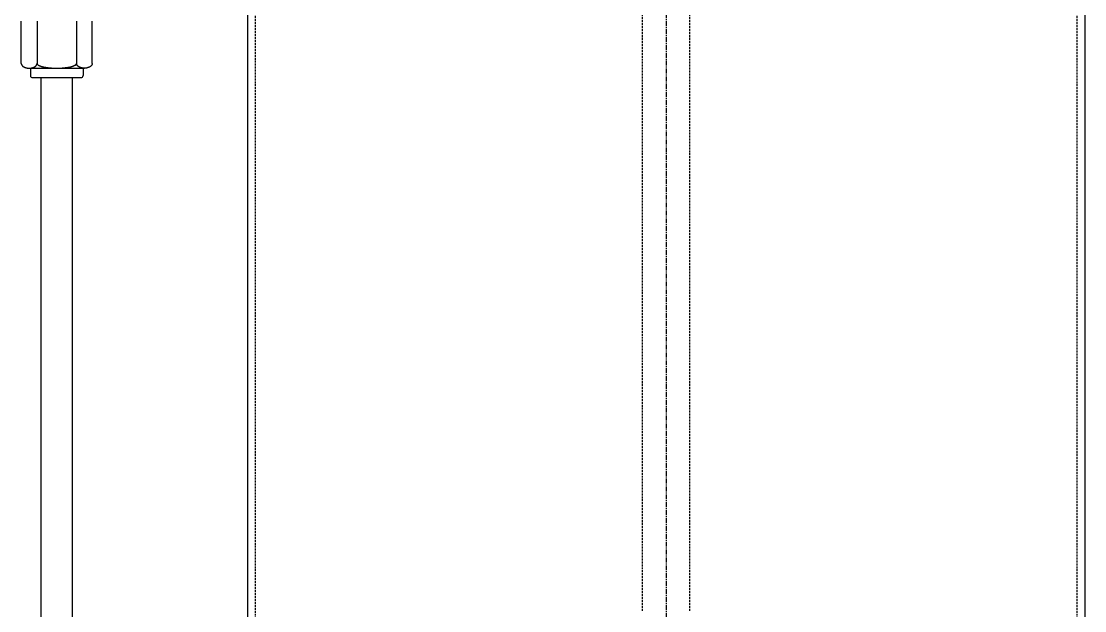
# Model space of a CAD drawing. Extents: x 248 to 1301, y 18 to 1271.
# Drawn here: x 253 to 522.7, y 312.5 to 462 of the extents above; entities that cross this region are included whole.
import ezdxf

# ---------------------------------------------------------------- set-up
doc = ezdxf.new("R2010")
doc.units = 0
doc.linetypes.add('CENTER', pattern=[2, 1.25, -0.25, 0.25, -0.25])
doc.linetypes.add('DASHED', pattern=[0.75, 0.5, -0.25])
doc.layers.get('0').update_dxf_attribs({"linetype": 'CONTINUOUS'})
doc.layers.add('CENTER', color=1, linetype='CENTER')

msp = doc.modelspace()

# ---------------------------------------------------------------- linework, layer by layer
at = {"color": 3, "linetype": 'DASHED'}
for p, q in [((312.35, 519.52), (312.35, 236.88)), ((520.65, 519.52), (520.65, 236.88)), ((410.5, 312.52), (410.5, 497.52)), ((422.5, 312.52), (422.5, 497.52))]:
    msp.add_line(p, q, dxfattribs=at)
at = {"color": 7, "linetype": 'CONTINUOUS'}
for p, q in [((522.65, 497.75), (522.65, 260.81)), ((310.35, 470.87), (310.35, 260.81)), ((253.02, 451.33), (253.02, 462.01)), ((257.01, 462.01), (257.01, 451.04)), ((267.02, 462.01), (267.02, 451.04)), ((271.02, 451.33), (271.02, 462.01)), ((255.01, 450.12), (269.02, 450.12)), ((255.35, 450.12), (255.35, 448.22)), ((255.85, 447.72), (268.18, 447.72)), ((258.02, 181.32), (258.02, 447.72)), ((266.02, 181.32), (266.02, 447.72)), ((268.68, 450.12), (268.68, 448.22))]:
    msp.add_line(p, q, dxfattribs=at)
for points in [[(253.01, 451.33, 0), (253.02, 451.3, 0), (253.02, 451.27, 0), (253.02, 451.24, 0), (253.03, 451.21, 0), (253.03, 451.18, 0), (253.04, 451.15, 0), (253.04, 451.12, 0), (253.05, 451.09, 0), (253.06, 451.06, 0), (253.07, 451.03, 0), (253.09, 451, 0), (253.1, 450.98, 0), (253.12, 450.95, 0), (253.13, 450.92, 0), (253.15, 450.89, 0), (253.17, 450.86, 0), (253.19, 450.84, 0), (253.21, 450.81, 0), (253.23, 450.78, 0), (253.25, 450.76, 0), (253.28, 450.73, 0), (253.3, 450.7, 0), (253.32, 450.68, 0), (253.35, 450.65, 0), (253.38, 450.63, 0), (253.41, 450.61, 0), (253.44, 450.58, 0), (253.47, 450.56, 0), (253.5, 450.54, 0), (253.53, 450.51, 0), (253.57, 450.49, 0), (253.6, 450.47, 0), (253.63, 450.45, 0), (253.67, 450.43, 0), (253.71, 450.41, 0), (253.75, 450.39, 0), (253.78, 450.37, 0), (253.82, 450.36, 0), (253.86, 450.34, 0), (253.9, 450.32, 0), (253.94, 450.3, 0), (253.99, 450.29, 0), (254.03, 450.27, 0), (254.07, 450.26, 0), (254.12, 450.25, 0), (254.16, 450.23, 0), (254.2, 450.22, 0), (254.25, 450.21, 0), (254.29, 450.2, 0), (254.34, 450.19, 0), (254.39, 450.18, 0), (254.43, 450.17, 0), (254.48, 450.16, 0), (254.53, 450.15, 0), (254.57, 450.15, 0), (254.62, 450.14, 0), (254.67, 450.13, 0), (254.72, 450.13, 0), (254.77, 450.12, 0), (254.82, 450.12, 0), (254.87, 450.12, 0), (254.91, 450.12, 0), (254.96, 450.12, 0), (255.01, 450.12, 0), (255.06, 450.12, 0), (255.11, 450.12, 0), (255.16, 450.12, 0), (255.21, 450.12, 0), (255.26, 450.12, 0), (255.31, 450.13, 0), (255.35, 450.13, 0), (255.4, 450.14, 0), (255.45, 450.15, 0), (255.5, 450.15, 0), (255.54, 450.16, 0), (255.59, 450.17, 0), (255.64, 450.18, 0), (255.69, 450.19, 0), (255.73, 450.2, 0), (255.78, 450.21, 0), (255.82, 450.22, 0), (255.87, 450.23, 0), (255.91, 450.25, 0), (255.95, 450.26, 0), (256, 450.27, 0), (256.04, 450.29, 0), (256.08, 450.3, 0), (256.12, 450.32, 0), (256.16, 450.34, 0), (256.2, 450.36, 0), (256.24, 450.37, 0), (256.28, 450.39, 0), (256.32, 450.41, 0), (256.35, 450.43, 0), (256.39, 450.45, 0), (256.43, 450.47, 0), (256.46, 450.49, 0), (256.49, 450.51, 0), (256.52, 450.54, 0), (256.56, 450.56, 0), (256.59, 450.58, 0), (256.62, 450.61, 0), (256.64, 450.63, 0), (256.67, 450.65, 0), (256.7, 450.68, 0), (256.73, 450.7, 0), (256.75, 450.73, 0), (256.77, 450.76, 0), (256.8, 450.78, 0), (256.82, 450.81, 0), (256.84, 450.84, 0), (256.86, 450.86, 0), (256.88, 450.89, 0), (256.89, 450.92, 0), (256.91, 450.95, 0), (256.92, 450.98, 0), (256.94, 451, 0), (256.95, 451.03, 0), (256.96, 451.06, 0), (256.97, 451.09, 0), (256.98, 451.12, 0), (256.99, 451.15, 0), (257, 451.18, 0), (257, 451.21, 0), (257, 451.24, 0), (257.01, 451.27, 0), (257.01, 451.3, 0), (257.01, 451.33, 0)], [(257.01, 451.33, 0), (257.01, 451.3, 0), (257.02, 451.27, 0), (257.02, 451.24, 0), (257.03, 451.21, 0), (257.05, 451.18, 0), (257.06, 451.15, 0), (257.08, 451.12, 0), (257.11, 451.09, 0), (257.13, 451.06, 0), (257.16, 451.03, 0), (257.19, 451, 0), (257.23, 450.98, 0), (257.26, 450.95, 0), (257.3, 450.92, 0), (257.35, 450.89, 0), (257.39, 450.86, 0), (257.44, 450.84, 0), (257.49, 450.81, 0), (257.54, 450.78, 0), (257.6, 450.76, 0), (257.66, 450.73, 0), (257.72, 450.7, 0), (257.79, 450.68, 0), (257.85, 450.65, 0), (257.92, 450.63, 0), (258, 450.61, 0), (258.07, 450.58, 0), (258.15, 450.56, 0), (258.23, 450.54, 0), (258.31, 450.51, 0), (258.39, 450.49, 0), (258.48, 450.47, 0), (258.56, 450.45, 0), (258.65, 450.43, 0), (258.75, 450.41, 0), (258.84, 450.39, 0), (258.94, 450.37, 0), (259.03, 450.36, 0), (259.13, 450.34, 0), (259.23, 450.32, 0), (259.34, 450.3, 0), (259.44, 450.29, 0), (259.55, 450.27, 0), (259.66, 450.26, 0), (259.76, 450.25, 0), (259.88, 450.23, 0), (259.99, 450.22, 0), (260.1, 450.21, 0), (260.21, 450.2, 0), (260.33, 450.19, 0), (260.44, 450.18, 0), (260.56, 450.17, 0), (260.68, 450.16, 0), (260.8, 450.15, 0), (260.92, 450.15, 0), (261.04, 450.14, 0), (261.16, 450.13, 0), (261.28, 450.13, 0), (261.4, 450.12, 0), (261.52, 450.12, 0), (261.65, 450.12, 0), (261.77, 450.12, 0), (261.89, 450.12, 0), (262.01, 450.12, 0), (262.14, 450.12, 0), (262.26, 450.12, 0), (262.38, 450.12, 0), (262.51, 450.12, 0), (262.63, 450.12, 0), (262.75, 450.13, 0), (262.87, 450.13, 0), (262.99, 450.14, 0), (263.11, 450.15, 0), (263.23, 450.15, 0), (263.35, 450.16, 0), (263.47, 450.17, 0), (263.58, 450.18, 0), (263.7, 450.19, 0), (263.82, 450.2, 0), (263.93, 450.21, 0), (264.04, 450.22, 0), (264.15, 450.23, 0), (264.27, 450.25, 0), (264.38, 450.26, 0), (264.48, 450.27, 0), (264.59, 450.29, 0), (264.69, 450.3, 0), (264.8, 450.32, 0), (264.9, 450.34, 0), (265, 450.36, 0), (265.1, 450.37, 0), (265.19, 450.39, 0), (265.29, 450.41, 0), (265.38, 450.43, 0), (265.47, 450.45, 0), (265.56, 450.47, 0), (265.64, 450.49, 0), (265.72, 450.51, 0), (265.81, 450.54, 0), (265.88, 450.56, 0), (265.96, 450.58, 0), (266.04, 450.61, 0), (266.11, 450.63, 0), (266.18, 450.65, 0), (266.24, 450.68, 0), (266.31, 450.7, 0), (266.37, 450.73, 0), (266.43, 450.76, 0), (266.49, 450.78, 0), (266.54, 450.81, 0), (266.59, 450.84, 0), (266.64, 450.86, 0), (266.69, 450.89, 0), (266.73, 450.92, 0), (266.77, 450.95, 0), (266.81, 450.98, 0), (266.84, 451, 0), (266.87, 451.03, 0), (266.9, 451.06, 0), (266.93, 451.09, 0), (266.95, 451.12, 0), (266.97, 451.15, 0), (266.98, 451.18, 0), (267, 451.21, 0), (267.01, 451.24, 0), (267.01, 451.27, 0), (267.02, 451.3, 0), (267.02, 451.33, 0)], [(271.01, 451.33, 0), (271.01, 451.3, 0), (271.01, 451.27, 0), (271.01, 451.24, 0), (271.01, 451.21, 0), (271, 451.18, 0), (270.99, 451.15, 0), (270.99, 451.12, 0), (270.98, 451.09, 0), (270.97, 451.06, 0), (270.95, 451.03, 0), (270.94, 451, 0), (270.93, 450.98, 0), (270.91, 450.95, 0), (270.9, 450.92, 0), (270.88, 450.89, 0), (270.86, 450.86, 0), (270.84, 450.84, 0), (270.82, 450.81, 0), (270.8, 450.78, 0), (270.78, 450.76, 0), (270.76, 450.73, 0), (270.73, 450.7, 0), (270.7, 450.68, 0), (270.68, 450.65, 0), (270.65, 450.63, 0), (270.62, 450.61, 0), (270.59, 450.58, 0), (270.56, 450.56, 0), (270.53, 450.54, 0), (270.5, 450.51, 0), (270.46, 450.49, 0), (270.43, 450.47, 0), (270.39, 450.45, 0), (270.36, 450.43, 0), (270.32, 450.41, 0), (270.29, 450.39, 0), (270.25, 450.37, 0), (270.21, 450.36, 0), (270.17, 450.34, 0), (270.13, 450.32, 0), (270.09, 450.3, 0), (270.05, 450.29, 0), (270, 450.27, 0), (269.96, 450.26, 0), (269.92, 450.25, 0), (269.87, 450.23, 0), (269.83, 450.22, 0), (269.78, 450.21, 0), (269.74, 450.2, 0), (269.69, 450.19, 0), (269.64, 450.18, 0), (269.6, 450.17, 0), (269.55, 450.16, 0), (269.5, 450.15, 0), (269.46, 450.15, 0), (269.41, 450.14, 0), (269.36, 450.13, 0), (269.31, 450.13, 0), (269.26, 450.12, 0), (269.21, 450.12, 0), (269.17, 450.12, 0), (269.12, 450.12, 0), (269.07, 450.12, 0), (269.02, 450.12, 0), (268.97, 450.12, 0), (268.92, 450.12, 0), (268.87, 450.12, 0), (268.82, 450.12, 0), (268.77, 450.12, 0), (268.73, 450.13, 0), (268.68, 450.13, 0), (268.63, 450.14, 0), (268.58, 450.15, 0), (268.53, 450.15, 0), (268.49, 450.16, 0), (268.44, 450.17, 0), (268.39, 450.18, 0), (268.35, 450.19, 0), (268.3, 450.2, 0), (268.25, 450.21, 0), (268.21, 450.22, 0), (268.16, 450.23, 0), (268.12, 450.25, 0), (268.08, 450.26, 0), (268.03, 450.27, 0), (267.99, 450.29, 0), (267.95, 450.3, 0), (267.91, 450.32, 0), (267.87, 450.34, 0), (267.83, 450.36, 0), (267.79, 450.37, 0), (267.75, 450.39, 0), (267.71, 450.41, 0), (267.68, 450.43, 0), (267.64, 450.45, 0), (267.61, 450.47, 0), (267.57, 450.49, 0), (267.54, 450.51, 0), (267.51, 450.54, 0), (267.47, 450.56, 0), (267.44, 450.58, 0), (267.41, 450.61, 0), (267.38, 450.63, 0), (267.36, 450.65, 0), (267.33, 450.68, 0), (267.31, 450.7, 0), (267.28, 450.73, 0), (267.26, 450.76, 0), (267.23, 450.78, 0), (267.21, 450.81, 0), (267.19, 450.84, 0), (267.17, 450.86, 0), (267.15, 450.89, 0), (267.14, 450.92, 0), (267.12, 450.95, 0), (267.11, 450.98, 0), (267.09, 451, 0), (267.08, 451.03, 0), (267.07, 451.06, 0), (267.06, 451.09, 0), (267.05, 451.12, 0), (267.04, 451.15, 0), (267.04, 451.18, 0), (267.03, 451.21, 0), (267.03, 451.24, 0), (267.02, 451.27, 0), (267.02, 451.3, 0), (267.02, 451.33, 0)]]:
    msp.add_polyline3d(points, dxfattribs=at)
for centre, start, end in [((255.85, 448.22), 180, 270), ((268.18, 448.22), 270, 0)]:
    msp.add_arc(centre, 0.5, start, end, dxfattribs=at)
at = {"layer": 'CENTER', "color": 1, "linetype": 'CENTER'}
msp.add_line((416.5, 796.02), (416.5, 89.52), dxfattribs=at)

doc.saveas('drawing.dxf')
